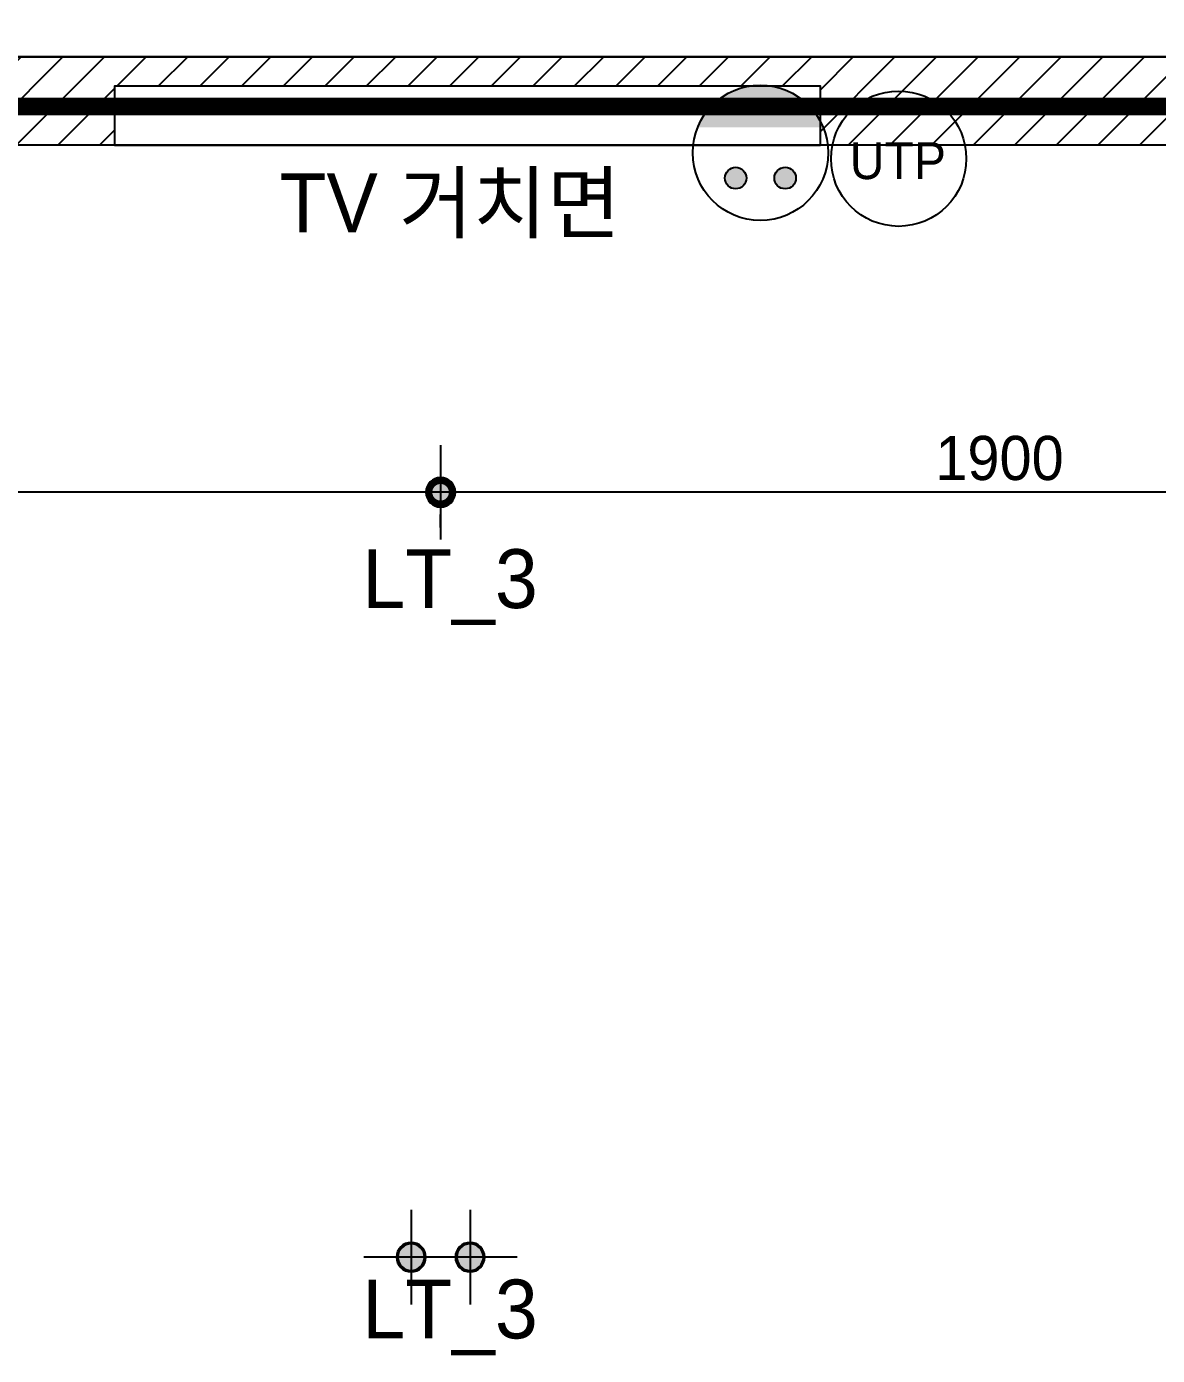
# Model space of a CAD drawing. Header units: inches. Extents: x 157163 to 245256, y -61743 to -20857.
# Drawn here: x 229306 to 231228, y -30599 to -28340 of the extents above; entities that cross this region are included whole.
import ezdxf

# ---------------------------------------------------------------- set-up
doc = ezdxf.new("R2010")
doc.units = ezdxf.units.IN
doc.header["$LTSCALE"] = 50
doc.header["$MEASUREMENT"] = 0
doc.linetypes.add('HID2', pattern=[1, 0.5, -0.5])
for name, color, linetype in [('0-ELC TEXT', 7, 'Continuous'), ('03-WAL NEW', 3, 'Continuous'), ('07-DIM WAL', 5, 'Continuous'), ('3.기호.계단선', 30, 'Continuous'), ('F-WALL1', 2, 'Continuous'), ('RC-LIGHT', 7, 'Continuous'), ('설비', 140, 'Continuous')]:
    doc.layers.add(name, color=color, linetype=linetype)
doc.styles.add('스타일1', font='HY울릉도M.TTF')
doc.styles.add('코레일둥고', font='Korail_Round_Gothic_Medium.ttf')
doc.dimstyles.new('30', dxfattribs={"dimscale": 30, "dimtxt": 2.5, "dimasz": 2.5, "dimexe": 1.25, "dimexo": 2, "dimtad": 1, "dimdec": 0, "dimtxsty": '스타일1', "dimblk": 'DOTSMALL', "dimcen": 2.5, "dimclrd": 1, "dimclre": 1, "dimclrt": 7, "dimadec": 0, "dimazin": 0, "dimtfac": 1, "dimtdec": 0, "dimtix": 1, "dimtmove": 0, "dimatfit": 3, "dimldrblk": 'DOTSMALL', "dimfxl": 1.25, "dimarcsym": 0})

# ---------------------------------------------------------------- blocks, each defined once
blk = doc.blocks.new('VUDAUSEH')
at = {"layer": 'F-WALL1'}
blk.add_line((211137.3, -28391.9), (205917.3, -28391.9), dxfattribs=at)
blk = doc.blocks.new('cjswjdeh')
at = {"layer": '03-WAL NEW'}
h = blk.add_hatch(dxfattribs=at)
h.set_pattern_fill('_USER', color=256, scale=50, angle=225, pattern_type=0)
h.set_pattern_definition([(225, (16497.097, -27645.146), (35.355339, -35.355339), [])])
h.paths.add_polyline_path([(230654.8, -28541.9), (232637.3, -28541.9), (232637.3, -28391.9), (227472.3, -28391.9), (227472.3, -28541.9), (229454.8, -28541.9), (229454.8, -28441.9), (230654.8, -28441.9)])
blk.add_lwpolyline([(232637.3, -28391.9), (232637.3, -28541.9), (227472.3, -28541.9), (227472.3, -28391.9), (232637.3, -28391.9)], dxfattribs=at)
blk.add_lwpolyline([(229454.8, -28541.9), (230654.8, -28541.9), (230654.8, -28441.9), (229454.8, -28441.9)], close=True, dxfattribs=at)
blk.add_blockref('VUDAUSEH', (21500, 0))
blk = doc.blocks.new('1')
at = {"linetype": 'Continuous'}
h = blk.add_hatch(color=4, dxfattribs=at)
h.dxf.hatch_style = 1
edge = h.paths.add_edge_path()
edge.add_arc((11539653.5, -14273503.8), 37.5, 0, 360)
at = {"color": 1, "linetype": 'Continuous'}
for p, q in [((11539653.5, -14273637.1), (11539653.5, -14273370.5)), ((11539520.2, -14273503.8), (11539786.8, -14273503.8))]:
    blk.add_line(p, q, dxfattribs=at)
at = {"color": 4, "linetype": 'Continuous'}
for radius in [41.5, 37.5]:
    blk.add_circle((11539653.5, -14273503.8), radius, dxfattribs=at)
blk = doc.blocks.new('_DOTSMALL')
at = {"color": 0, "linetype": 'ByBlock', "const_width": 0.5}
blk.add_lwpolyline([(-0.0625, 0, 1), (0.0625, 0, 1)], format="xyb", close=True, dxfattribs=at)
blk = doc.blocks.new('*D100')
at = {"layer": '07-DIM WAL', "color": 1, "lineweight": -2, "transparency": 16777216}
for p, q in [((230009.3, -29071.9), (230009.3, -29094.4)), ((231909.3, -29071.9), (231909.3, -29094.4)), ((231909.3, -29131.9), (230009.3, -29131.9))]:
    blk.add_line(p, q, dxfattribs=at)
at = {"layer": 'Defpoints', "color": 0, "transparency": 16777216}
for p in [(230009.3, -29131.9), (230009.3, -29131.9), (231909.3, -29131.9)]:
    blk.add_point(p, dxfattribs=at)
at = {"layer": '07-DIM WAL', "color": 1, "lineweight": -2, "transparency": 16777216, "xscale": 75, "yscale": 75, "zscale": 75, "rotation": 180}
blk.add_blockref('_DOTSMALL', (230009.3, -29131.9), dxfattribs=at)
at = {"layer": '07-DIM WAL', "color": 1, "lineweight": -2, "transparency": 16777216, "xscale": 75, "yscale": 75, "zscale": 75}
blk.add_blockref('_DOTSMALL', (231909.3, -29131.9), dxfattribs=at)
at = {"layer": '07-DIM WAL', "color": 7, "transparency": 16777216, "insert": (230959.3, -29074.1), "char_height": 75, "attachment_point": 5, "style": '스타일1'}
blk.add_mtext('1900', dxfattribs=at)
blk = doc.blocks.new('*D101')
at = {"layer": '07-DIM WAL', "color": 1, "lineweight": -2, "transparency": 16777216}
for p, q in [((230009.3, -29131.9), (228109.3, -29131.9)), ((228109.3, -29191.9), (228109.3, -29169.4)), ((230009.3, -29191.9), (230009.3, -29169.4))]:
    blk.add_line(p, q, dxfattribs=at)
at = {"layer": 'Defpoints', "color": 0, "transparency": 16777216}
for p in [(228109.3, -29131.9), (228109.3, -29131.9), (230009.3, -29131.9)]:
    blk.add_point(p, dxfattribs=at)
at = {"layer": '07-DIM WAL', "color": 1, "lineweight": -2, "transparency": 16777216, "xscale": 75, "yscale": 75, "zscale": 75, "rotation": 180}
blk.add_blockref('_DOTSMALL', (228109.3, -29131.9), dxfattribs=at)
at = {"layer": '07-DIM WAL', "color": 1, "lineweight": -2, "transparency": 16777216, "xscale": 75, "yscale": 75, "zscale": 75}
blk.add_blockref('_DOTSMALL', (230009.3, -29131.9), dxfattribs=at)
at = {"layer": '07-DIM WAL', "color": 7, "transparency": 16777216, "insert": (229059.3, -29074.1), "char_height": 75, "attachment_point": 5, "style": '스타일1'}
blk.add_mtext('1900', dxfattribs=at)

msp = doc.modelspace()

# ---------------------------------------------------------------- hatches: boundary and pattern name
at = {"layer": '설비'}
h = msp.add_hatch(color=10, dxfattribs=at)
edge = h.paths.add_edge_path()
edge.add_line((230446.3, -28511.9), (230659.6, -28511.9))
edge.add_ellipse((230552.9, -28554.9), major_axis=(-81.3, -81.3), ratio=1, start_angle=156.9578, end_angle=293.0422)
h = msp.add_hatch(color=10, dxfattribs=at)
edge = h.paths.add_edge_path()
edge.add_arc((230510.9, -28597.9), 18.3, 90, 450)
h = msp.add_hatch(color=10, dxfattribs=at)
edge = h.paths.add_edge_path()
edge.add_arc((230595, -28597.9), 18.3, 90, 450)

# ---------------------------------------------------------------- linework, layer by layer
at = {"layer": '3.기호.계단선', "color": 140, "linetype": 'HID2', "const_width": 30}
msp.add_lwpolyline([(228050.3, -28476.4), (236960.3, -28476.4), (236960.3, -25461.4)], dxfattribs=at)
at = {"layer": '설비', "color": 10}
for centre, radius in [((230552.9, -28554.9), 115), ((230787.9, -28564.9), 115), ((230510.9, -28597.9), 18.3), ((230595, -28597.9), 18.3)]:
    msp.add_circle(centre, radius, dxfattribs=at)

# ---------------------------------------------------------------- block references
msp.add_blockref('cjswjdeh', (0, 0))
at = {"layer": 'RC-LIGHT', "xscale": -0.6024096385271789, "yscale": 0.6024096385271789, "zscale": 0.6024096385271789, "rotation": 89.99999999999993}
for p in [(-8368486.9, 6922466.6), (-8368536.9, 6921166.6), (-8368436.9, 6921166.6)]:
    msp.add_blockref('1', p, dxfattribs=at)

# ---------------------------------------------------------------- texts
at = {"layer": '0-ELC TEXT', "style": '코레일둥고'}
msp.add_text('TV 거치면', height=100, dxfattribs=at).set_placement((229735.4, -28689.9))
at = {"layer": '설비', "color": 10, "style": '코레일둥고'}
msp.add_text('UTP', height=62.5, dxfattribs=at).set_placement((230704.8, -28599.6))
at = {"layer": '설비', "color": 30, "style": '코레일둥고'}
for p in [(229876.3, -29328.7), (229876.3, -30570)]:
    msp.add_text('LT_3', height=100, dxfattribs=at).set_placement(p)

# ---------------------------------------------------------------- dimensions: what is measured, and where the dimension line sits
at = {"layer": '07-DIM WAL'}
for base, p1, p2, picture, middle in [((228109.3, -29131.9), (230009.3, -29131.9), (228109.3, -29131.9), '*D101', (229059.3, -29074.1)), ((230009.3, -29131.9), (231909.3, -29131.9), (230009.3, -29131.9), '*D100', (230959.3, -29074.1))]:
    dim = msp.add_linear_dim(base=base, p1=p1, p2=p2, dimstyle='30', dxfattribs=at)
    dim.commit()
    dim.dimension.update_dxf_attribs({"geometry": picture, "text_midpoint": middle})

doc.saveas('drawing.dxf')
